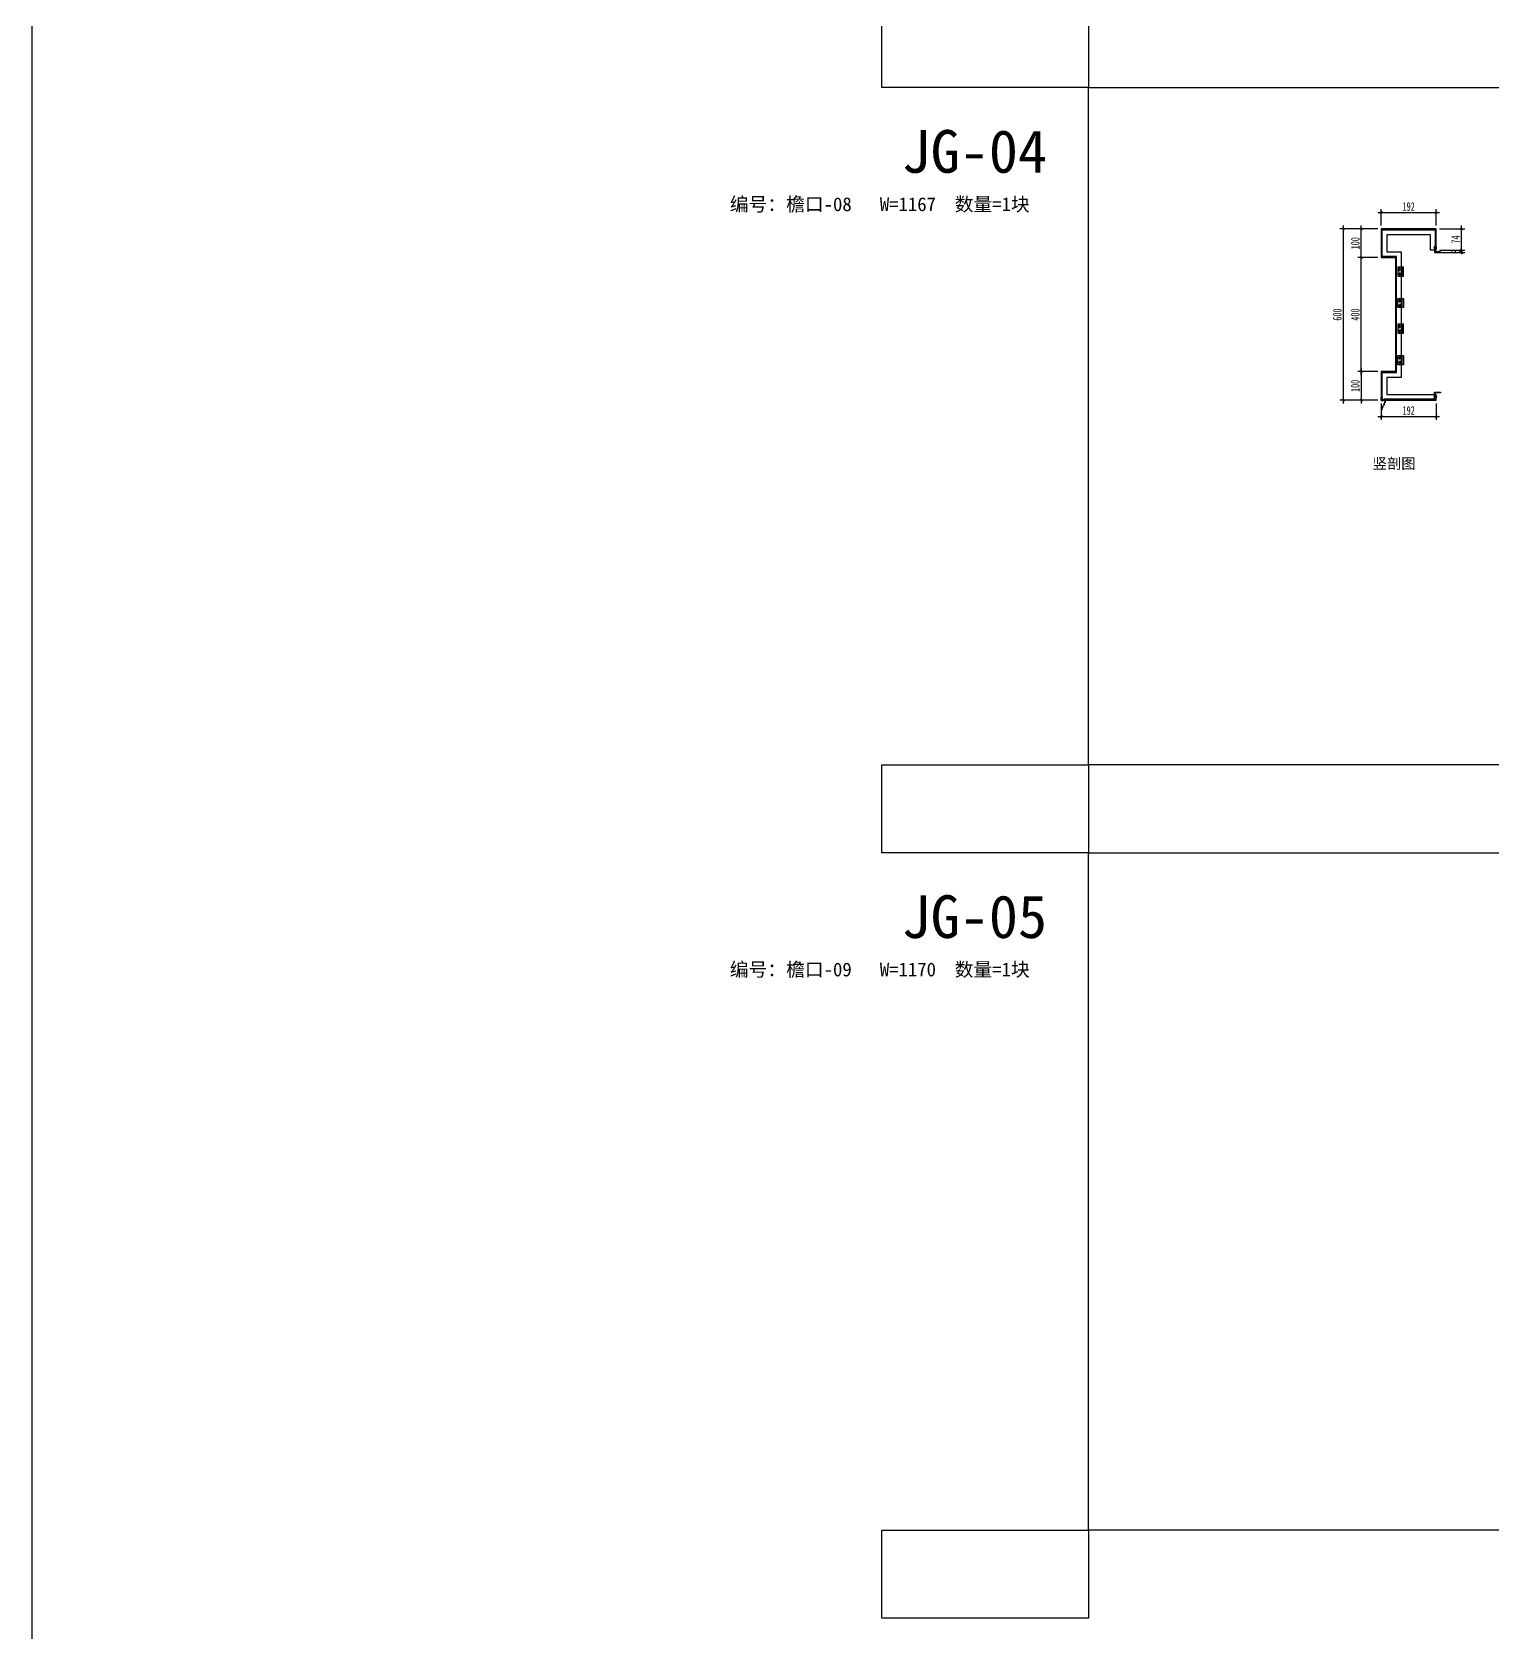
# Model space of a CAD drawing. Header units: millimetres. Extents: x 1519249 to 1604651, y -416196 to -347833.
# Drawn here: x 1574689 to 1579811, y -383060 to -377449 of the extents above; entities that cross this region are included whole.
import ezdxf

# ---------------------------------------------------------------- set-up
doc = ezdxf.new("R2010")
doc.units = ezdxf.units.MM
doc.header["$LTSCALE"] = 1000
doc.header["$MEASUREMENT"] = 0
for name, pattern in [('CENTER', [2, 1.25, -0.25, 0.25, -0.25]), ('CENTERX2', [4, 2.5, -0.5, 0.5, -0.5]), ('DOTE', [2.42, 2, -0.2, 0.02, -0.2]), ('HIDDEN2', [0.1875, 0.125, -0.0625])]:
    doc.linetypes.add(name, pattern=pattern)
doc.layers.get('Defpoints').update_dxf_attribs({"color": 190})
for name, color, linetype in [('0-hatch', 8, 'Continuous'), ('0-铝合金投影', 112, 'Continuous'), ('4', 3, 'Continuous'), ('BH-图层', 2, 'Continuous'), ('DIM_IDEN', 3, 'Continuous'), ('F-CASTFIX', 1, 'Continuous'), ('PJ', 4, 'Continuous'), ('PUB_DIM', 3, 'Continuous'), ('XC', 3, 'Continuous'), ('zx', 1, 'DOTE'), ('穿孔铝板', 161, 'Continuous')]:
    doc.layers.add(name, color=color, linetype=linetype)
doc.styles.add('黑体', font='simhei.ttf', dxfattribs={"width": 0.7})
doc.dimstyles.new('副本 BZ-6', dxfattribs={"dimscale": 12, "dimtxt": 2.5, "dimasz": 0.5, "dimexe": 1, "dimexo": 1, "dimgap": 0.5, "dimtad": 1, "dimdec": 0, "dimdsep": 46, "dimtxsty": '黑体', "dimblk": 'ARCHTICK', "dimcen": 3, "dimdle": 1, "dimclrd": 1, "dimclre": 1, "dimclrt": 2, "dimadec": 1, "dimazin": 0, "dimtfac": 1, "dimtdec": 0, "dimtix": 1, "dimtmove": 2, "dimatfit": 3, "dimldrblk": 'DOTSMALL', "dimfxl": 0, "dimtolj": 1, "dimtzin": 0, "dimarcsym": 0})

# ---------------------------------------------------------------- blocks, each defined once
blk = doc.blocks.new('A$Ce385b8f0')
at = {"layer": 'PJ', "color": 8}
for centre, radius in [((8, 13.6), 3.2), ((8, 13.6), 1.52), ((24, 13.6), 3.2), ((24, 13.6), 1.52)]:
    blk.add_circle(centre, radius, dxfattribs=at)
at = {"layer": 'XC', "color": 8}
for p, q in [((0, 2.4), (32, 2.4)), ((8, 2.4), (8, 0)), ((24, 2.4), (24, 0))]:
    blk.add_line(p, q, dxfattribs=at)
blk.add_lwpolyline([(0, 0), (32, 0), (32, 20), (0, 20)], close=True, dxfattribs=at)
at = {"layer": 'zx', "color": 8, "linetype": 'CENTERX2', "ltscale": 0.05}
for p, q in [((13.6, 13.6), (2.4, 13.6)), ((8, 19.2), (8, 8)), ((18.4, 13.6), (29.6, 13.6)), ((24, 19.2), (24, 8))]:
    blk.add_line(p, q, dxfattribs=at)
blk = doc.blocks.new('grtgthyjyj')
at = {"layer": 'PJ'}
for radius in [4, 1.9]:
    blk.add_circle((4476642.9, 621901.9), radius, dxfattribs=at)
at = {"layer": 'zx', "linetype": 'CENTERX2', "ltscale": 0.05}
for p, q in [((4476635.9, 621901.9), (4476649.9, 621901.9)), ((4476642.9, 621908.9), (4476642.9, 621894.9))]:
    blk.add_line(p, q, dxfattribs=at)
blk = doc.blocks.new('grgthtyhjyjyuk')
at = {"layer": 'XC', "color": 165}
for p, q in [((4476656.9, 621931.9), (4476656.9, 621891.9)), ((4476656.9, 621921.9), (4476659.9, 621921.9)), ((4476656.9, 621901.9), (4476659.9, 621901.9))]:
    blk.add_line(p, q, dxfattribs=at)
blk.add_lwpolyline([(4476659.9, 621931.9), (4476659.9, 621891.9), (4476634.9, 621891.9), (4476634.9, 621931.9)], close=True, dxfattribs=at)
at = {"layer": 'DIM_IDEN', "color": 8, "xscale": -1, "rotation": 180}
blk.add_blockref('grtgthyjyj', (0, 1243823.8), dxfattribs=at)
at = {"layer": 'DIM_IDEN', "color": 8}
blk.add_blockref('grtgthyjyj', (0, 0), dxfattribs=at)
blk = doc.blocks.new('A$C06B245D9')
at = {"layer": '0-hatch', "elevation": 0}
for points in [[(2.8, -8, -1.371442), (-1.3, -6.8, 0.239017), (-2.3, -1.2, -0.322335), (2.8, -8.1)], [(7.6, -20.6, -1.371442), (3.5, -19.4, 0.239017), (2.5, -13.8, -0.322335), (7.6, -20.7)]]:
    blk.add_lwpolyline(points, format="xyb", dxfattribs=at)
blk = doc.blocks.new('gfrgrthgthyjyj')
at = {"color": 138, "linetype": 'Continuous'}
for p, q in [((4444212.8, 665049.9), (4444212.8, 665056.3)), ((4444215.2, 665058.1), (4444213.5, 665059)), ((4444215.2, 665058.1), (4444216.9, 665059)), ((4444217.6, 665049.9), (4444217.6, 665056.3)), ((4444220.2, 665049.9), (4444210.2, 665049.9)), ((4444210.2, 665049.4), (4444210.2, 665049.9)), ((4444216.5, 665047.8), (4444213.9, 665047.8)), ((4444220.2, 665049.4), (4444220.2, 665049.9))]:
    blk.add_line(p, q, dxfattribs=at)
at = {"color": 1, "linetype": 'CENTER', "ltscale": 2.357948}
blk.add_line((4444215.2, 665046.9), (4444215.2, 665059.6), dxfattribs=at)
at = {"color": 138, "linetype": 'Continuous'}
for centre, radius, start, end in [((4444212.8, 665057.7), 1.44, 62.13766, 270.00283), ((4444217.6, 665057.7), 1.44, 270.00283, 117.868), ((4444215.2, 665055.9), 8.16, 232.44522, 260.55436), ((4444215.2, 665055.9), 8.16, 279.45131, 307.56044)]:
    blk.add_arc(centre, radius, start, end, dxfattribs=at)
blk = doc.blocks.new('_ArchTick')
at = {"color": 0, "linetype": 'ByBlock', "const_width": 0.5}
blk.add_lwpolyline([(-0.71, -0.71), (0.71, 0.71)], dxfattribs=at)
blk = doc.blocks.new('*D244')
at = {"color": 1, "lineweight": -2, "transparency": 16777216}
for p, q in [((1579349.2, -378651.2), (1579349.2, -378227.2)), ((1579407.2, -378239.2), (1579337.2, -378239.2)), ((1579407.2, -378639.2), (1579337.2, -378639.2))]:
    blk.add_line(p, q, dxfattribs=at)
at = {"layer": 'Defpoints', "color": 0, "transparency": 16777216}
for p in [(1579349.2, -378239.2), (1579419.2, -378239.2), (1579419.2, -378639.2)]:
    blk.add_point(p, dxfattribs=at)
at = {"color": 1, "lineweight": -2, "transparency": 16777216, "xscale": 6, "yscale": 6, "zscale": 6}
for p, rotation in [((1579349.2, -378239.2), 90), ((1579349.2, -378639.2), 270)]:
    blk.add_blockref('_ArchTick', p, dxfattribs=dict(at, rotation=rotation))
at = {"color": 2, "transparency": 16777216, "insert": (1579328.1, -378439.2), "char_height": 30, "attachment_point": 5, "rotation": 90, "style": '黑体'}
blk.add_mtext('\\A1;400', dxfattribs=at)
blk = doc.blocks.new('_DotSmall')
at = {"color": 0, "linetype": 'ByBlock', "const_width": 0.5}
blk.add_lwpolyline([(-0.0625, 0, 1), (0.0625, 0, 1)], format="xyb", close=True, dxfattribs=at)
blk = doc.blocks.new('*D245')
at = {"color": 1, "lineweight": -2, "transparency": 16777216}
for p, q in [((1579407.2, -378139.2), (1579337.2, -378139.2)), ((1579349.2, -378251.2), (1579349.2, -378127.2)), ((1579407.2, -378239.2), (1579337.2, -378239.2))]:
    blk.add_line(p, q, dxfattribs=at)
at = {"layer": 'Defpoints', "color": 0, "transparency": 16777216}
for p in [(1579349.2, -378139.2), (1579419.2, -378139.2), (1579419.2, -378239.2)]:
    blk.add_point(p, dxfattribs=at)
at = {"color": 1, "lineweight": -2, "transparency": 16777216, "xscale": 6, "yscale": 6, "zscale": 6}
for p, rotation in [((1579349.2, -378139.2), 90), ((1579349.2, -378239.2), 270)]:
    blk.add_blockref('_ArchTick', p, dxfattribs=dict(at, rotation=rotation))
at = {"color": 2, "transparency": 16777216, "insert": (1579328.1, -378189.2), "char_height": 30, "attachment_point": 5, "rotation": 90, "style": '黑体'}
blk.add_mtext('\\A1;100', dxfattribs=at)
blk = doc.blocks.new('*D246')
at = {"color": 1, "lineweight": -2, "transparency": 16777216}
for p, q in [((1579407.2, -378081.8), (1579623.2, -378081.8)), ((1579419.2, -378127.2), (1579419.2, -378069.8)), ((1579611.2, -378127.2), (1579611.2, -378069.8))]:
    blk.add_line(p, q, dxfattribs=at)
at = {"layer": 'Defpoints', "color": 0, "transparency": 16777216}
for p in [(1579611.2, -378081.8), (1579419.2, -378139.2), (1579611.2, -378139.2)]:
    blk.add_point(p, dxfattribs=at)
at = {"color": 1, "lineweight": -2, "transparency": 16777216, "xscale": 6, "yscale": 6, "zscale": 6, "rotation": 180}
blk.add_blockref('_ArchTick', (1579419.2, -378081.8), dxfattribs=at)
at = {"color": 1, "lineweight": -2, "transparency": 16777216, "xscale": 6, "yscale": 6, "zscale": 6}
blk.add_blockref('_ArchTick', (1579611.2, -378081.8), dxfattribs=at)
at = {"color": 2, "transparency": 16777216, "insert": (1579515.2, -378060.8), "char_height": 30, "attachment_point": 5, "style": '黑体'}
blk.add_mtext('\\A1;192', dxfattribs=at)
blk = doc.blocks.new('*D247')
at = {"color": 1, "lineweight": -2, "transparency": 16777216}
for p, q in [((1579407.2, -378639.2), (1579337.2, -378639.2)), ((1579349.2, -378627.2), (1579349.2, -378751.2)), ((1579407.2, -378739.2), (1579337.2, -378739.2))]:
    blk.add_line(p, q, dxfattribs=at)
at = {"layer": 'Defpoints', "color": 0, "transparency": 16777216}
for p in [(1579419.2, -378639.2), (1579349.2, -378739.2), (1579419.2, -378739.2)]:
    blk.add_point(p, dxfattribs=at)
at = {"color": 1, "lineweight": -2, "transparency": 16777216, "xscale": 6, "yscale": 6, "zscale": 6}
for p, rotation in [((1579349.2, -378639.2), 90), ((1579349.2, -378739.2), 270)]:
    blk.add_blockref('_ArchTick', p, dxfattribs=dict(at, rotation=rotation))
at = {"color": 2, "transparency": 16777216, "insert": (1579328.1, -378689.2), "char_height": 30, "attachment_point": 5, "rotation": 90, "style": '黑体'}
blk.add_mtext('\\A1;100', dxfattribs=at)
blk = doc.blocks.new('*D248')
at = {"color": 1, "lineweight": -2, "transparency": 16777216}
for p, q in [((1579419.2, -378751.2), (1579419.2, -378808.6)), ((1579611.2, -378751.2), (1579611.2, -378808.6)), ((1579407.2, -378796.6), (1579623.2, -378796.6))]:
    blk.add_line(p, q, dxfattribs=at)
at = {"layer": 'Defpoints', "color": 0, "transparency": 16777216}
for p in [(1579419.2, -378739.2), (1579611.2, -378739.2), (1579611.2, -378796.6)]:
    blk.add_point(p, dxfattribs=at)
at = {"color": 1, "lineweight": -2, "transparency": 16777216, "xscale": 6, "yscale": 6, "zscale": 6, "rotation": 180}
blk.add_blockref('_ArchTick', (1579419.2, -378796.6), dxfattribs=at)
at = {"color": 1, "lineweight": -2, "transparency": 16777216, "xscale": 6, "yscale": 6, "zscale": 6}
blk.add_blockref('_ArchTick', (1579611.2, -378796.6), dxfattribs=at)
at = {"color": 2, "transparency": 16777216, "insert": (1579515.2, -378775.6), "char_height": 30, "attachment_point": 5, "style": '黑体'}
blk.add_mtext('\\A1;192', dxfattribs=at)
blk = doc.blocks.new('*D249')
at = {"color": 1, "lineweight": -2, "transparency": 16777216}
for p, q in [((1579407.2, -378139.2), (1579274.2, -378139.2)), ((1579286.2, -378751.2), (1579286.2, -378127.2)), ((1579407.2, -378739.2), (1579274.2, -378739.2))]:
    blk.add_line(p, q, dxfattribs=at)
at = {"layer": 'Defpoints', "color": 0, "transparency": 16777216}
for p in [(1579286.2, -378139.2), (1579419.2, -378139.2), (1579419.2, -378739.2)]:
    blk.add_point(p, dxfattribs=at)
at = {"color": 1, "lineweight": -2, "transparency": 16777216, "xscale": 6, "yscale": 6, "zscale": 6}
for p, rotation in [((1579286.2, -378139.2), 90), ((1579286.2, -378739.2), 270)]:
    blk.add_blockref('_ArchTick', p, dxfattribs=dict(at, rotation=rotation))
at = {"color": 2, "transparency": 16777216, "insert": (1579265.1, -378439.2), "char_height": 30, "attachment_point": 5, "rotation": 90, "style": '黑体'}
blk.add_mtext('\\A1;600', dxfattribs=at)
blk = doc.blocks.new('*D234')
at = {"color": 1, "lineweight": -2, "transparency": 16777216}
for p, q in [((1579623.2, -378139.2), (1579712.6, -378139.2)), ((1579700.6, -378225.2), (1579700.6, -378127.2)), ((1579623.2, -378213.2), (1579712.6, -378213.2))]:
    blk.add_line(p, q, dxfattribs=at)
at = {"layer": 'Defpoints', "color": 0, "transparency": 16777216}
for p in [(1579611.2, -378139.2), (1579700.6, -378139.2), (1579611.2, -378213.2)]:
    blk.add_point(p, dxfattribs=at)
at = {"color": 1, "lineweight": -2, "transparency": 16777216, "xscale": 6, "yscale": 6, "zscale": 6}
for p, rotation in [((1579700.6, -378139.2), 90), ((1579700.6, -378213.2), 270)]:
    blk.add_blockref('_ArchTick', p, dxfattribs=dict(at, rotation=rotation))
at = {"color": 2, "transparency": 16777216, "insert": (1579679.6, -378176.2), "char_height": 30, "attachment_point": 5, "rotation": 90, "style": '黑体'}
blk.add_mtext('\\A1;74', dxfattribs=at)
blk = doc.blocks.new('*D235')
at = {"color": 1, "lineweight": -2, "transparency": 16777216}
for p, q in [((1579623.2, -378213.2), (1579712.6, -378213.2)), ((1579623.2, -378221.2), (1579712.6, -378221.2)), ((1579700.6, -378213.2), (1579700.6, -378207.2)), ((1579700.6, -378213.2), (1579700.6, -378221.2)), ((1579700.6, -378221.2), (1579700.6, -378227.2))]:
    blk.add_line(p, q, dxfattribs=at)
at = {"layer": 'Defpoints', "color": 0, "transparency": 16777216}
for p in [(1579611.2, -378213.2), (1579611.2, -378221.2), (1579700.6, -378221.2)]:
    blk.add_point(p, dxfattribs=at)
at = {"color": 1, "lineweight": -2, "transparency": 16777216, "xscale": 6, "yscale": 6, "zscale": 6}
for p, rotation in [((1579700.6, -378213.2), 270), ((1579700.6, -378221.2), 90)]:
    blk.add_blockref('_ArchTick', p, dxfattribs=dict(at, rotation=rotation))
at = {"color": 2, "transparency": 16777216, "insert": (1579679.6, -378217.2), "char_height": 30, "attachment_point": 5, "rotation": 90, "style": '黑体'}
blk.add_mtext('\\A1;8', dxfattribs=at)

msp = doc.modelspace()

# ---------------------------------------------------------------- linework, layer by layer
at = {"color": 1, "linetype": 'CENTER', "ltscale": 2.357948}
msp.add_line((1579613.5, -378205.6), (1579603.6, -378205.6), dxfattribs=at)
at = {"color": 138, "linetype": 'Continuous'}
for p, q in [((1579604.8, -378205.6), (1579604.1, -378204.2)), ((1579604.8, -378205.6), (1579604.1, -378206.9)), ((1579611.2, -378203.7), (1579606.2, -378203.7)), ((1579611.2, -378207.4), (1579606.2, -378207.4)), ((1579611.2, -378209.4), (1579611.2, -378201.7)), ((1579611.5, -378201.7), (1579611.2, -378201.7)), ((1579611.5, -378209.4), (1579611.2, -378209.4)), ((1579612.8, -378206.6), (1579612.8, -378204.5))]:
    msp.add_line(p, q, dxfattribs=at)
at = {"color": 6}
msp.add_lwpolyline([(1574688.9, -364054.6), (1599228.1, -364054.6), (1599228.1, -398330.1), (1574688.9, -398330.1)], close=True, dxfattribs=at)
at = {"color": 2}
for points in [[(1578392.9, -377643.6), (1583622.7, -377643.6), (1583622.7, -380017.5), (1578392.9, -380017.5)], [(1578392.9, -380325.7), (1583622.7, -380325.7), (1583622.7, -382699.6), (1578392.9, -382699.6)]]:
    msp.add_lwpolyline(points, close=True, dxfattribs=at)
at = {"color": 138, "linetype": 'Continuous'}
for centre, radius, start, end in [((1579605.1, -378203.7), 1.13, 359.9972, 207.8623), ((1579605.1, -378207.4), 1.13, 152.132, 359.9972), ((1579606.5, -378205.6), 6.38, 9.4456, 37.5548), ((1579606.5, -378205.6), 6.38, 322.4396, 350.5487)]:
    msp.add_arc(centre, radius, start, end, dxfattribs=at)
at = {"layer": '0-hatch', "linetype": 'HIDDEN2', "ltscale": 4}
for p, q in [((1579439.7, -378736.2, -2.2), (1579429.7, -378736.2, -2.2)), ((1579439.7, -378737.1), (1579429.7, -378737.1)), ((1579439.7, -378737.8), (1579429.7, -378737.8)), ((1579439.7, -378738.5), (1579429.7, -378738.5))]:
    msp.add_line(p, q, dxfattribs=at)
msp.add_lwpolyline([(1579429.7, -378736.2), (1579439.7, -378736.2), (1579439.7, -378739.2), (1579429.7, -378739.2)], close=True, dxfattribs=at)
at = {"layer": '4'}
msp.add_lwpolyline([(1579429.2, -378739.2), (1579422.2, -378742.2, -0.414214), (1579419.2, -378739.2), (1579419.2, -378730.2)], format="xyb", dxfattribs=at)
at = {"layer": '4', "elevation": -2.2}
msp.add_lwpolyline([(1579422.2, -378730.2), (1579422.2, -378739.2), (1579429.7, -378736.2)], dxfattribs=at)
at = {"layer": 'F-CASTFIX', "color": 3}
for points in [[(1579422.2, -378736.2), (1579422.2, -378642.2), (1579472.2, -378642.2), (1579472.2, -378236.2), (1579422.2, -378236.2), (1579422.2, -378142.2), (1579608.2, -378142.2), (1579608.2, -378213.2), (1579611.2, -378213.2), (1579611.2, -378139.2), (1579419.2, -378139.2), (1579419.2, -378239.2), (1579469.2, -378239.2), (1579469.2, -378639.2), (1579419.2, -378639.2), (1579419.2, -378737.4)], [(1579611.2, -378213.2), (1579591.2, -378213.2), (1579591.2, -378159.2), (1579439.2, -378159.2), (1579439.2, -378219.2), (1579489.2, -378219.2), (1579489.2, -378659.2), (1579439.2, -378659.2), (1579439.2, -378719.2), (1579611.2, -378719.2)], [(1579429.2, -378739.2), (1579611.2, -378739.2), (1579611.2, -378719.2)], [(1579608.2, -378719.2), (1579608.2, -378736.2), (1579429.7, -378736.2)]]:
    msp.add_lwpolyline(points, dxfattribs=at)
at = {"layer": 'PUB_DIM', "color": 1}
for points in [[(1577667.8, -377335.4), (1578392.9, -377335.4), (1578392.9, -377643.6), (1577667.8, -377643.6)], [(1577667.8, -380017.5), (1578392.9, -380017.5), (1578392.9, -380325.7), (1577667.8, -380325.7)], [(1577667.8, -382699.6), (1578392.9, -382699.6), (1578392.9, -383007.7), (1577667.8, -383007.7)]]:
    msp.add_lwpolyline(points, close=True, dxfattribs=at)
at = {"layer": '穿孔铝板', "lineweight": 25}
for points in [[(1579606.2, -378199.2), (1579606.2, -378221.2), (1579626.2, -378221.2), (1579626.2, -378219.2), (1579608.2, -378219.2), (1579608.2, -378199.2)], [(1579606.2, -378733.2), (1579606.2, -378711.2), (1579626.2, -378711.2), (1579626.2, -378713.2), (1579608.2, -378713.2), (1579608.2, -378733.2)]]:
    msp.add_lwpolyline(points, close=True, dxfattribs=at)

# ---------------------------------------------------------------- block references
at = {"color": 3, "rotation": 90.00000000000001}
for p in [(1579497.2, -378304.9), (1579497.2, -378504.9)]:
    msp.add_blockref('A$Ce385b8f0', p, dxfattribs=at)
at = {"layer": '0-铝合金投影', "xscale": -0.6666666666666666, "yscale": 0.6666666666666666, "zscale": 0.6666666666666666}
for p in [(1579424.1, -378758.1, -2.2), (1579432.5, -378740.8)]:
    msp.add_blockref('A$C06B245D9', p, dxfattribs=at)
at = {"layer": 'DIM_IDEN', "color": 8, "xscale": 0.7999999999999999, "yscale": 0.7999999999999999, "zscale": 0.7999999999999999}
for p in [(-2001830.7, -875928.4), (-2001830.7, -876128.4)]:
    msp.add_blockref('grgthtyhjyjyuk', p, dxfattribs=at)
at = {"layer": 'DIM_IDEN', "color": 8, "xscale": 0.7812485824527613, "yscale": 0.7812485824527613, "zscale": 0.7812485824527613, "rotation": 90.00000000000001}
msp.add_blockref('gfrgrthgthyjyj', (2099180.5, -3850763.7), dxfattribs=at)

# ---------------------------------------------------------------- texts
at = {"layer": 'BH-图层', "color": 6, "style": '黑体'}
msp.add_text('竖剖图', height=36.9, dxfattribs=at).set_placement((1579388.6, -378979.5))
at = {"layer": 'DIM_IDEN', "color": 2, "style": '黑体'}
for s, p in [('JG-04', (1577737.4, -377942.2)), ('JG-05', (1577737.4, -380624.2))]:
    msp.add_text(s, height=150, dxfattribs=at).set_placement(p)
at = {"layer": 'DIM_IDEN', "color": 1, "style": '黑体'}
for s, p in [('编号：檐口-08   W=1167  数量=1块', (1577135.2, -378076.6)), ('编号：檐口-09   W=1170  数量=1块', (1577135.2, -380758.6))]:
    msp.add_text(s, height=48.246, dxfattribs=at).set_placement(p)

# ---------------------------------------------------------------- dimensions: what is measured, and where the dimension line sits
for p1, p2, distance, picture, middle in [((1579419.2, -378139.2), (1579611.2, -378139.2), 57.4, '*D246', (1579515.2, -378060.8)), ((1579419.2, -378739.2), (1579419.2, -378139.2), 133, '*D249', (1579265.1, -378439.2)), ((1579611.2, -378213.2), (1579611.2, -378139.2), -89.4, '*D234', (1579679.6, -378176.2)), ((1579419.2, -378639.2), (1579419.2, -378239.2), 69.9, '*D244', (1579328.1, -378439.2)), ((1579611.2, -378213.2), (1579611.2, -378221.2), 89.4, '*D235', (1579679.6, -378217.2)), ((1579419.2, -378739.2), (1579611.2, -378739.2), -57.4, '*D248', (1579515.2, -378775.6))]:
    dim = msp.add_aligned_dim(p1=p1, p2=p2, distance=distance, dimstyle='副本 BZ-6')
    dim.commit()
    dim.dimension.update_dxf_attribs({"geometry": picture, "text_midpoint": middle})
for base, p1, p2, angle, picture, middle in [((1579349.2, -378139.2), (1579419.2, -378239.2), (1579419.2, -378139.2), 270, '*D245', (1579328.1, -378189.2)), ((1579349.2, -378739.2), (1579419.2, -378639.2), (1579419.2, -378739.2), 90, '*D247', (1579328.1, -378689.2))]:
    dim = msp.add_linear_dim(base=base, p1=p1, p2=p2, angle=angle, dimstyle='副本 BZ-6')
    dim.commit()
    dim.dimension.update_dxf_attribs({"geometry": picture, "text_midpoint": middle})

doc.saveas('drawing.dxf')
